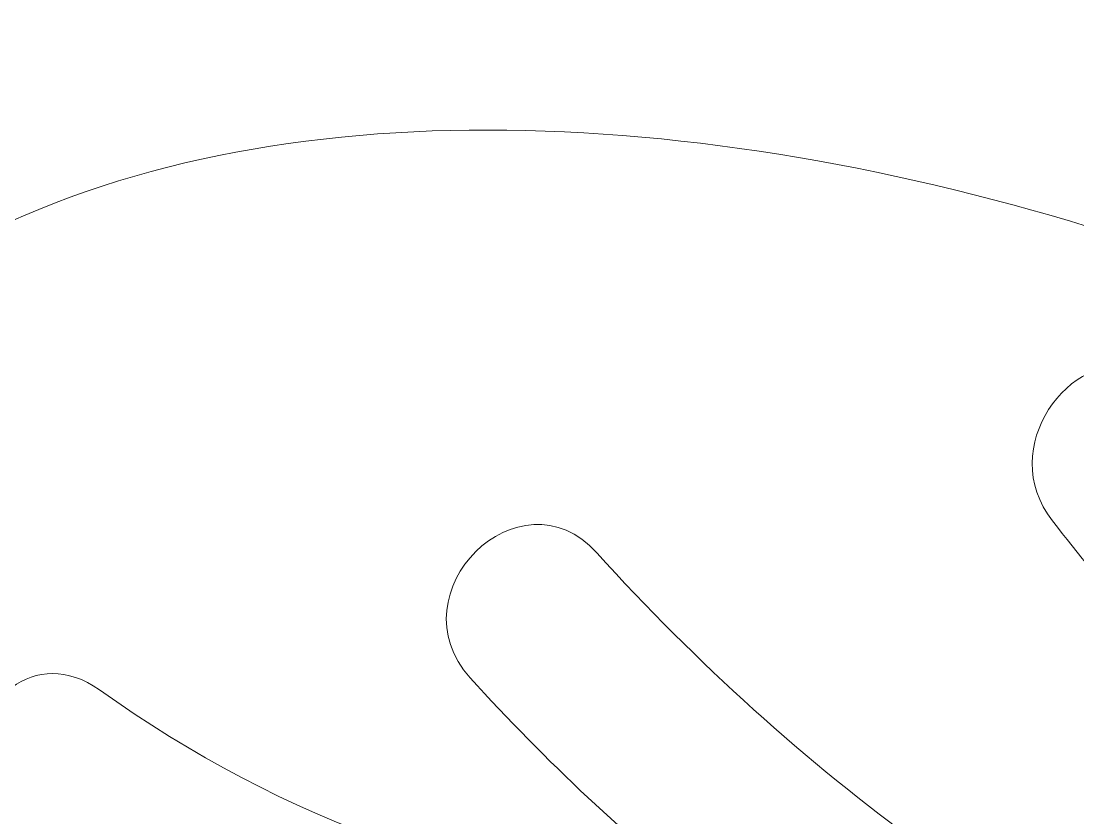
# Model space of a CAD drawing. Extents: x 43 to 2536, y -3058 to -41.
# Drawn here: x 1134.48 to 1161.09, y -1239.66 to -1219.59 of the extents above; entities that cross this region are included whole.
import ezdxf

# ---------------------------------------------------------------- set-up
doc = ezdxf.new("R2010")
doc.units = 0
doc.header["$MEASUREMENT"] = 0
doc.layers.add('Layer 1', color=7, linetype='Continuous', lineweight=0)

msp = doc.modelspace()

# ---------------------------------------------------------------- linework, layer by layer
at = {"layer": 'Layer 1'}
for points, knots in [([(1487.738, -1128.79), (1481.486, -1122.855), (1473.803, -1119.823), (1464.885, -1119.782), (1464.885, -1119.782), (1464.706, -1119.782), (1464.706, -1119.782), (1455.706, -1119.782), (1448.698, -1122.181), (1443.885, -1126.92), (1439.194, -1131.53), (1435.844, -1136.839), (1433.917, -1142.693), (1432.048, -1148.351), (1430.056, -1156.27), (1427.983, -1166.204), (1427.983, -1166.204), (1386.715, -1350.178), (1386.715, -1350.178), (1386.715, -1350.178), (1340.162, -1178.367), (1340.162, -1178.367), (1336.178, -1163.733), (1332.943, -1153.058), (1330.552, -1146.644), (1328.097, -1140.042), (1323.65, -1133.871), (1317.317, -1128.302), (1310.886, -1122.652), (1301.805, -1119.782), (1290.333, -1119.782), (1279.024, -1119.782), (1269.927, -1122.522), (1263.285, -1127.928), (1256.716, -1133.278), (1251.911, -1139.717), (1249.009, -1147.05), (1246.179, -1154.188), (1242.944, -1164.725), (1239.383, -1178.367), (1239.383, -1178.367), (1193.277, -1350.146), (1193.277, -1350.146), (1193.277, -1350.146), (1152.026, -1166.221), (1152.026, -1166.221), (1148.896, -1151.465), (1145.172, -1140.026), (1140.961, -1132.205), (1136.522, -1123.961), (1127.888, -1119.782), (1115.286, -1119.782), (1115.018, -1119.782), (1114.75, -1119.782), (1114.481, -1119.79), (1105.685, -1119.969), (1098.164, -1123.034), (1092.132, -1128.92), (1085.904, -1134.993), (1082.75, -1142.562), (1082.75, -1151.432), (1082.75, -1154.083), (1083.002, -1157.205), (1083.506, -1160.798), (1084.295, -1166.408), (1085.685, -1173.156), (1087.685, -1180.96), (1087.685, -1180.96), (1141.961, -1400.487), (1141.961, -1400.487), (1143.595, -1407.031), (1145.465, -1414.186), (1147.53, -1421.763), (1149.627, -1429.503), (1152.375, -1436.291), (1155.7, -1441.958), (1159.091, -1447.738), (1163.595, -1452.275), (1169.083, -1455.438), (1174.57, -1458.608), (1181.619, -1460.218), (1190.025, -1460.218), (1200.448, -1460.218), (1208.96, -1457.503), (1215.31, -1452.161), (1221.578, -1446.885), (1226.041, -1440.828), (1228.578, -1434.145), (1231.025, -1427.69), (1234.366, -1416.901), (1238.521, -1402.08), (1238.521, -1402.08), (1290.325, -1212.358), (1290.325, -1212.358), (1290.325, -1212.358), (1341.471, -1402.072), (1341.471, -1402.072), (1341.471, -1402.072), (1341.479, -1402.097), (1341.479, -1402.097), (1345.772, -1417.34), (1349.154, -1428.275), (1351.528, -1434.584), (1353.991, -1441.129), (1358.422, -1447.088), (1364.69, -1452.283), (1371.048, -1457.543), (1379.552, -1460.218), (1389.975, -1460.218), (1401.007, -1460.218), (1409.714, -1457.462), (1415.852, -1452.023), (1421.893, -1446.673), (1426.234, -1440.348), (1428.763, -1433.226), (1431.21, -1426.316), (1434.332, -1415.3), (1438.039, -1400.487), (1438.039, -1400.487), (1492.307, -1180.952), (1492.307, -1180.952), (1494.193, -1173.229), (1495.535, -1166.773), (1496.331, -1161.489), (1496.949, -1157.473), (1497.25, -1154.14), (1497.25, -1151.432), (1497.25, -1142.416), (1494.047, -1134.798), (1487.738, -1128.79)], [0, 0, 0, 0, 1, 1, 1, 2, 2, 2, 3, 3, 3, 4, 4, 4, 5, 5, 5, 6, 6, 6, 7, 7, 7, 8, 8, 8, 9, 9, 9, 10, 10, 10, 11, 11, 11, 12, 12, 12, 13, 13, 13, 14, 14, 14, 15, 15, 15, 16, 16, 16, 17, 17, 17, 18, 18, 18, 19, 19, 19, 20, 20, 20, 21, 21, 21, 22, 22, 22, 23, 23, 23, 24, 24, 24, 25, 25, 25, 26, 26, 26, 27, 27, 27, 28, 28, 28, 29, 29, 29, 30, 30, 30, 31, 31, 31, 32, 32, 32, 33, 33, 33, 34, 34, 34, 35, 35, 35, 36, 36, 36, 37, 37, 37, 38, 38, 38, 39, 39, 39, 40, 40, 40, 41, 41, 41, 42, 42, 42, 43, 43, 43, 43]), ([(1162.615, -1228.303), (1160.907, -1227.844), (1159.006, -1230.322), (1160.446, -1232.17), (1161.773, -1233.871), (1163.154, -1235.507), (1164.584, -1237.08), (1164.584, -1237.08), (1166.527, -1245.747), (1166.527, -1245.747), (1159.929, -1242.856), (1154.027, -1238.564), (1148.977, -1232.979), (1147.037, -1230.834), (1143.857, -1233.992), (1145.787, -1236.126), (1147.695, -1238.239), (1149.753, -1240.136), (1151.877, -1241.882), (1146.24, -1241.591), (1141.109, -1239.748), (1136.452, -1236.428), (1134.836, -1235.285), (1133.283, -1236.751), (1133.219, -1238.336), (1133.219, -1238.336), (1133.262, -1238.336), (1133.262, -1238.336), (1132.518, -1239.737), (1133.089, -1241.774), (1135.073, -1241.591), (1140.753, -1241.041), (1146.121, -1242.022), (1151.155, -1244.577), (1148.438, -1245.04), (1145.711, -1245.644), (1143.006, -1246.517), (1140.268, -1247.401), (1141.432, -1251.734), (1144.192, -1250.839), (1151.833, -1248.377), (1159.578, -1247.669), (1167.199, -1248.74), (1167.199, -1248.74), (1168.131, -1252.896), (1168.131, -1252.896), (1163.275, -1253.911), (1158.457, -1255.359), (1153.72, -1257.274), (1151.079, -1258.352), (1152.232, -1262.685), (1154.916, -1261.596), (1159.586, -1259.704), (1164.331, -1258.267), (1169.111, -1257.268), (1169.111, -1257.268), (1170.869, -1265.106), (1170.869, -1265.106), (1170.03, -1265.215), (1169.189, -1265.318), (1168.347, -1265.412), (1150.281, -1267.438), (1119.594, -1257.209), (1124.24, -1235.921), (1127.398, -1226.026), (1136.248, -1222.329), (1146.229, -1222.329), (1151.346, -1222.329), (1156.758, -1223.31), (1161.857, -1224.922), (1161.857, -1224.922), (1162.615, -1228.303), (1162.615, -1228.303)], [0, 0, 0, 0, 1, 1, 1, 2, 2, 2, 3, 3, 3, 4, 4, 4, 5, 5, 5, 6, 6, 6, 7, 7, 7, 8, 8, 8, 9, 9, 9, 10, 10, 10, 11, 11, 11, 12, 12, 12, 13, 13, 13, 14, 14, 14, 15, 15, 15, 16, 16, 16, 17, 17, 17, 18, 18, 18, 19, 19, 19, 20, 20, 20, 21, 21, 21, 22, 22, 22, 23, 23, 23, 24, 24, 24, 24])]:
    msp.add_open_spline(points, degree=3, knots=knots, dxfattribs=at)

doc.saveas('drawing.dxf')
